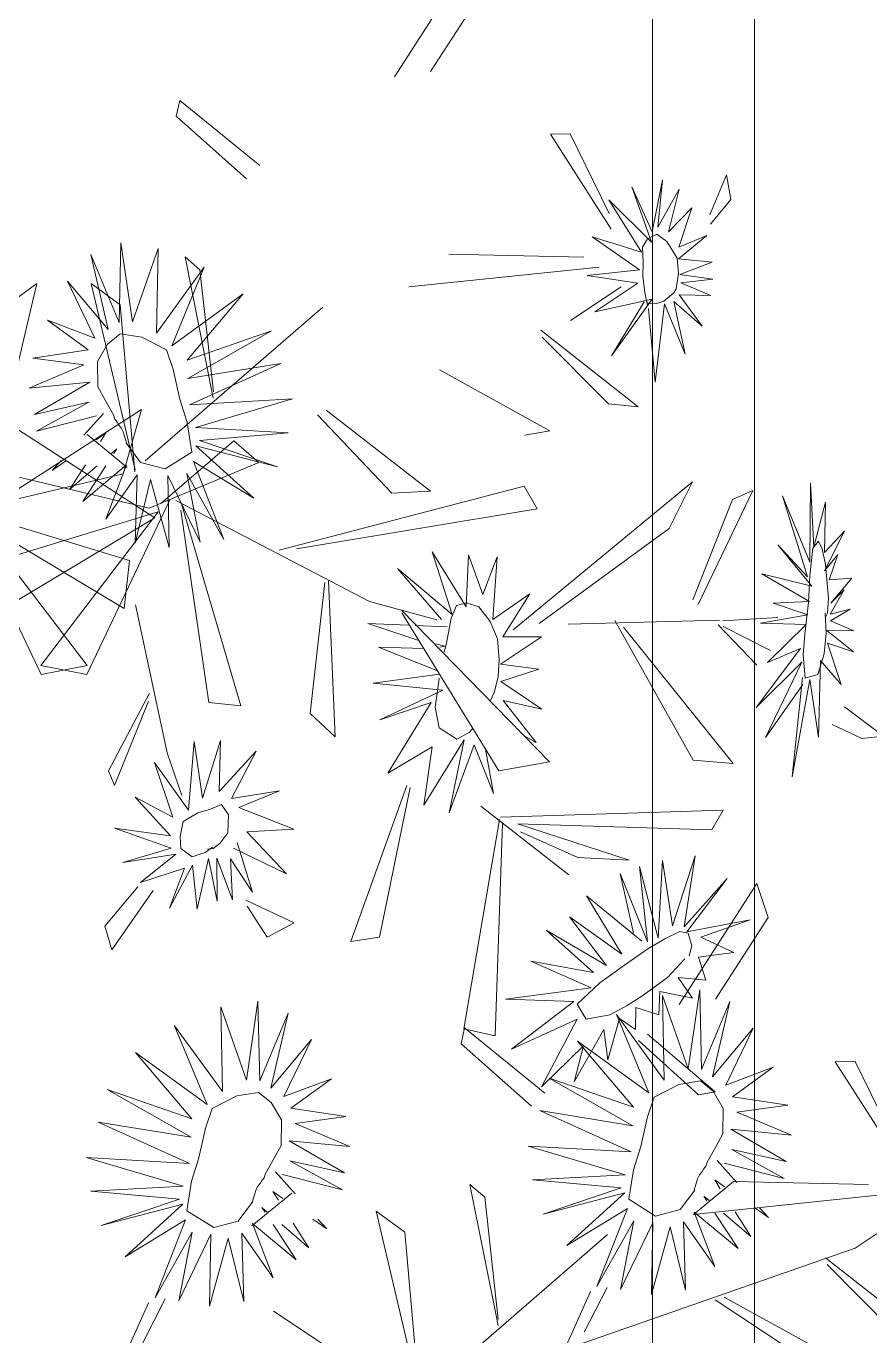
# Model space of a CAD drawing. Header units: inches. Extents: x 15 to 22798, y 21 to 21519.
# Drawn here: x 6892.33 to 6915.28, y 15051.2 to 15086.83 of the extents above; entities that cross this region are included whole.
import ezdxf

# ---------------------------------------------------------------- set-up
doc = ezdxf.new("R2010")
doc.units = ezdxf.units.IN
doc.header["$MEASUREMENT"] = 0
doc.layers.add('ARREDAMENTO', color=8, linetype='Continuous', lineweight=13)

msp = doc.modelspace()

# ---------------------------------------------------------------- linework, layer by layer
at = {"layer": 'ARREDAMENTO', "linetype": 'Continuous'}
for p, q in [((6902.352, 15085.453), (6904.464, 15088.743)), ((6904.771, 15087.816), (6903.332, 15085.6)), ((6896.414, 15084.383), (6896.513, 15084.815)), ((6896.513, 15084.815), (6898.691, 15083.04)), ((6898.328, 15082.681), (6896.414, 15084.383)), ((6907.133, 15083.904), (6906.593, 15083.893)), ((6908.195, 15081.734), (6907.133, 15083.904)), ((6906.593, 15083.893), (6908.249, 15081.307)), ((6909.639, 15082.654), (6909.357, 15081.237)), ((6909.512, 15081.364), (6909.639, 15082.654)), ((6911.379, 15082.788), (6910.931, 15081.703)), ((6911.502, 15082.116), (6911.379, 15082.788)), ((6908.806, 15082.463), (6909.341, 15080.957)), ((6909.357, 15081.237), (6908.806, 15082.463)), ((6910.093, 15082.398), (6909.512, 15081.364)), ((6909.804, 15081.233), (6910.093, 15082.398)), ((6910.947, 15081.444), (6911.502, 15082.116)), ((6908.181, 15082.104), (6909.072, 15080.687)), ((6909.341, 15080.957), (6908.181, 15082.104)), ((6910.442, 15081.894), (6909.804, 15081.233)), ((6910.089, 15080.816), (6910.442, 15081.894)), ((6907.726, 15081.099), (6909.019, 15080.206)), ((6909.072, 15080.687), (6907.726, 15081.099)), ((6909.235, 15081.047), (6909.099, 15080.82)), ((6909.487, 15081.171), (6909.235, 15081.047)), ((6909.757, 15080.977), (6909.487, 15081.171)), ((6910.076, 15080.505), (6910.851, 15081.139)), ((6910.851, 15081.139), (6910.089, 15080.816)), ((6894.912, 15080.942), (6894.862, 15078.774)), ((6895.224, 15078.791), (6894.912, 15080.942)), ((6895.922, 15080.786), (6895.224, 15078.791)), ((6895.875, 15078.484), (6895.922, 15080.786)), ((6909.099, 15080.82), (6909.111, 15080.416)), ((6910.044, 15080.517), (6909.757, 15080.977)), ((6894.092, 15080.62), (6894.564, 15078.575)), ((6894.862, 15078.774), (6894.092, 15080.62)), ((6896.656, 15080.553), (6897.421, 15076.712)), ((6897.058, 15080.205), (6896.656, 15080.553)), ((6907.499, 15080.551), (6903.827, 15080.63)), ((6909.111, 15080.416), (6909.107, 15080.03)), ((6910.072, 15080.111), (6910.044, 15080.517)), ((6910.989, 15080.413), (6910.076, 15080.505)), ((6910.117, 15080.073), (6910.989, 15080.413)), ((6897.178, 15080.273), (6895.875, 15078.484)), ((6896.295, 15078.135), (6897.178, 15080.273)), ((6897.427, 15076.882), (6897.058, 15080.205)), ((6902.738, 15079.736), (6907.922, 15080.277)), ((6909.019, 15080.206), (6907.596, 15080.048)), ((6907.596, 15080.048), (6908.974, 15079.837)), ((6909.107, 15080.03), (6909.159, 15079.584)), ((6910.012, 15079.687), (6910.072, 15080.111)), ((6911.012, 15079.952), (6910.117, 15080.073)), ((6892.624, 15079.831), (6891.429, 15074.76)), ((6891.838, 15079.254), (6892.624, 15079.831)), ((6893.457, 15079.897), (6894.203, 15078.348)), ((6894.564, 15078.575), (6893.457, 15079.897)), ((6894.102, 15079.831), (6895.296, 15074.76)), ((6894.887, 15079.254), (6894.102, 15079.831)), ((6907.139, 15078.82), (6908.513, 15079.739)), ((6908.974, 15079.837), (6907.805, 15079.061)), ((6909.95, 15079.575), (6910.012, 15079.687)), ((6910.143, 15079.85), (6911.012, 15079.952)), ((6910.956, 15079.505), (6910.143, 15079.85)), ((6898.239, 15079.546), (6896.295, 15078.135)), ((6896.711, 15077.745), (6898.239, 15079.546)), ((6907.805, 15079.061), (6909.36, 15079.404)), ((6909.36, 15079.404), (6908.25, 15077.865)), ((6908.25, 15077.865), (6909.139, 15079.33)), ((6909.159, 15079.584), (6909.234, 15079.231)), ((6909.209, 15079.324), (6909.302, 15079.274)), ((6909.302, 15079.274), (6909.491, 15079.285)), ((6909.444, 15077.148), (6909.695, 15079.278)), ((6909.491, 15079.285), (6909.679, 15079.353)), ((6909.679, 15079.353), (6909.95, 15079.575)), ((6909.695, 15079.278), (6910.262, 15077.908)), ((6909.953, 15079.34), (6910.719, 15078.674)), ((6910.262, 15077.908), (6909.953, 15079.34)), ((6910.719, 15078.674), (6910.091, 15079.52)), ((6910.091, 15079.52), (6910.956, 15079.505)), ((6895.292, 15074.702), (6894.887, 15079.254)), ((6900.402, 15079.19), (6895.57, 15075.003)), ((6909.265, 15079.151), (6909.444, 15077.148)), ((6892.913, 15078.834), (6894.016, 15078.029)), ((6894.203, 15078.348), (6892.913, 15078.834)), ((6906.332, 15078.56), (6908.981, 15076.472)), ((6899.009, 15078.539), (6896.711, 15077.745)), ((6896.728, 15077.242), (6899.009, 15078.539)), ((6908.172, 15076.558), (6906.369, 15078.375)), ((6894.016, 15078.029), (6892.519, 15077.801)), ((6893.903, 15077.615), (6892.415, 15076.984)), ((6892.519, 15077.801), (6893.903, 15077.615)), ((6899.26, 15077.655), (6896.728, 15077.242)), ((6896.776, 15076.531), (6899.26, 15077.655)), ((6903.576, 15077.483), (6906.579, 15075.826)), ((6892.415, 15076.984), (6894.063, 15077.147)), ((6894.063, 15077.147), (6892.558, 15076.268)), ((6892.558, 15076.268), (6894.04, 15076.6)), ((6894.04, 15076.6), (6892.616, 15075.809)), ((6899.582, 15076.69), (6896.776, 15076.531)), ((6896.941, 15075.91), (6899.582, 15076.69)), ((6908.981, 15076.472), (6908.172, 15076.558)), ((6890.89, 15073.458), (6895.468, 15076.399)), ((6895.836, 15073.458), (6891.258, 15076.399)), ((6892.616, 15075.809), (6894.244, 15076.229)), ((6893.902, 15075.703), (6894.435, 15076.296)), ((6895.468, 15076.399), (6894.97, 15074.648)), ((6902.281, 15074.125), (6900.262, 15076.257)), ((6900.491, 15076.386), (6903.334, 15074.178)), ((6893.992, 15075.722), (6895.08, 15074.828)), ((6894.234, 15075.579), (6894.505, 15075.768)), ((6894.352, 15075.528), (6894.505, 15075.768)), ((6899.457, 15075.771), (6896.941, 15075.91)), ((6897.049, 15075.555), (6899.457, 15075.771)), ((6906.579, 15075.826), (6905.9, 15075.708)), ((6897.979, 15075.549), (6895.989, 15073.839)), ((6896.95, 15075.418), (6899.172, 15074.84)), ((6898.525, 15073.987), (6896.95, 15075.418)), ((6899.172, 15074.84), (6897.049, 15075.555)), ((6898.662, 15074.962), (6897.979, 15075.549)), ((6893.282, 15075.014), (6893.041, 15074.746)), ((6893.415, 15075.007), (6893.041, 15074.746)), ((6894.658, 15075.205), (6894.801, 15075.328)), ((6894.72, 15075.203), (6894.801, 15075.328)), ((6896.881, 15074.991), (6898.525, 15073.987)), ((6897.708, 15072.868), (6896.881, 15074.991)), ((6894.97, 15074.648), (6891.044, 15073.722)), ((6891.755, 15074.648), (6895.681, 15073.722)), ((6893.95, 15074.898), (6893.525, 15074.232)), ((6894.266, 15074.869), (6893.525, 15074.232)), ((6893.871, 15073.901), (6895.061, 15074.896)), ((6894.499, 15074.865), (6893.871, 15073.901)), ((6895.061, 15074.896), (6894.498, 15073.416)), ((6895.681, 15073.722), (6898.662, 15074.962)), ((6896.703, 15074.66), (6897.708, 15072.868)), ((6897.066, 15072.789), (6896.703, 15074.66)), ((6894.498, 15073.416), (6895.351, 15074.626)), ((6895.351, 15074.626), (6895.298, 15072.769)), ((6895.298, 15072.769), (6895.718, 15074.496)), ((6895.718, 15074.496), (6896.225, 15072.647)), ((6896.19, 15074.603), (6897.066, 15072.789)), ((6896.225, 15072.647), (6896.19, 15074.603)), ((6905.879, 15074.315), (6899.212, 15072.574)), ((6910.453, 15074.437), (6905.577, 15070.41)), ((6906.231, 15073.695), (6905.879, 15074.315)), ((6909.827, 15073.16), (6910.453, 15074.437)), ((6913.671, 15074.397), (6913.65, 15072.249)), ((6913.757, 15072.661), (6913.671, 15074.397)), ((6890.472, 15073.959), (6892.742, 15069.192)), ((6896.253, 15073.959), (6893.983, 15069.192)), ((6901.674, 15071.175), (6896.404, 15073.924)), ((6903.334, 15074.178), (6902.281, 15074.125)), ((6911.546, 15073.957), (6910.468, 15071.226)), ((6910.61, 15071.092), (6912.096, 15074.202)), ((6912.096, 15074.202), (6911.546, 15073.957)), ((6912.907, 15074.049), (6913.581, 15071.847)), ((6913.65, 15072.249), (6912.907, 15074.049)), ((6893.991, 15069.436), (6890.805, 15073.615)), ((6890.805, 15073.615), (6895.145, 15072.293)), ((6895.921, 15073.615), (6891.58, 15072.293)), ((6892.735, 15069.436), (6895.921, 15073.615)), ((6897.303, 15068.43), (6896.536, 15073.661)), ((6896.557, 15073.836), (6898.17, 15068.34)), ((6899.688, 15072.614), (6906.231, 15073.695)), ((6914.078, 15073.885), (6913.757, 15072.661)), ((6914.052, 15072.508), (6914.078, 15073.885)), ((6894.999, 15070.986), (6890.89, 15073.458)), ((6891.726, 15070.986), (6895.836, 15073.458)), ((6906.286, 15070.581), (6909.827, 15073.16)), ((6914.046, 15072.01), (6914.593, 15073.095)), ((6914.593, 15073.095), (6914.052, 15072.508)), ((6903.38, 15072.53), (6903.921, 15070.828)), ((6904.297, 15071.033), (6903.38, 15072.53)), ((6912.782, 15072.724), (6913.707, 15071.599)), ((6913.581, 15071.847), (6912.782, 15072.724)), ((6895.145, 15072.293), (6894.999, 15070.986)), ((6904.364, 15072.445), (6904.297, 15071.033)), ((6904.754, 15071.37), (6904.364, 15072.445)), ((6905.145, 15072.393), (6904.754, 15071.37)), ((6905.029, 15070.686), (6905.145, 15072.393)), ((6914.414, 15072.459), (6914.046, 15072.01)), ((6914.178, 15071.766), (6914.414, 15072.459)), ((6902.43, 15072.079), (6903.63, 15070.686)), ((6903.921, 15070.828), (6902.43, 15072.079)), ((6912.344, 15071.93), (6913.642, 15071.175)), ((6913.707, 15071.599), (6912.344, 15071.93)), ((6914.79, 15071.814), (6914.178, 15071.766)), ((6914.22, 15071.13), (6914.79, 15071.814)), ((6900.061, 15068.128), (6900.455, 15071.698)), ((6900.56, 15071.743), (6900.74, 15067.495)), ((6914.202, 15070.837), (6914.582, 15071.492)), ((6914.582, 15071.492), (6914.22, 15071.13)), ((6896.17, 15067.064), (6895.303, 15071.089)), ((6901.674, 15071.175), (6903.507, 15070.681)), ((6904.311, 15071.14), (6904.041, 15071.066)), ((6904.642, 15071.032), (6904.311, 15071.14)), ((6906.036, 15071.388), (6905.029, 15070.686)), ((6905.3, 15070.218), (6906.036, 15071.388)), ((6913.642, 15071.175), (6912.653, 15071.13)), ((6912.653, 15071.13), (6913.598, 15070.819)), ((6906.564, 15066.819), (6902.542, 15070.938)), ((6902.551, 15070.871), (6905.188, 15066.572)), ((6903.896, 15070.726), (6903.768, 15070.043)), ((6904.041, 15071.066), (6903.896, 15070.726)), ((6904.95, 15070.636), (6904.642, 15071.032)), ((6911.282, 15070.653), (6912.782, 15070.742)), ((6913.598, 15070.819), (6912.304, 15070.585)), ((6914.746, 15070.972), (6914.202, 15070.837)), ((6914.21, 15070.654), (6914.746, 15070.972)), ((6903.016, 15070.112), (6901.624, 15070.582)), ((6902.723, 15070.536), (6901.624, 15070.582)), ((6902.914, 15070.528), (6903.787, 15070.492)), ((6905.15, 15070.161), (6904.95, 15070.636)), ((6911.189, 15070.666), (6907.073, 15070.557)), ((6910.471, 15066.864), (6908.341, 15070.658)), ((6908.581, 15070.475), (6911.563, 15066.767)), ((6912.208, 15069.444), (6911.157, 15070.539)), ((6911.292, 15070.494), (6912.581, 15069.843)), ((6912.304, 15070.585), (6913.545, 15070.55)), ((6913.545, 15070.55), (6912.496, 15069.522)), ((6914.114, 15070.393), (6914.845, 15070.384)), ((6914.833, 15069.804), (6914.114, 15070.393)), ((6914.845, 15070.384), (6914.21, 15070.654)), ((6903.48, 15070.022), (6903.723, 15069.96)), ((6903.707, 15069.798), (6903.768, 15070.043)), ((6905.202, 15069.589), (6905.15, 15070.161)), ((6905.237, 15069.474), (6906.354, 15070.215)), ((6906.354, 15070.215), (6905.3, 15070.218)), ((6914.125, 15070.045), (6914.833, 15069.804)), ((6914.5, 15068.92), (6914.125, 15070.045)), ((6903.148, 15069.897), (6901.914, 15069.939)), ((6903.521, 15069.289), (6901.914, 15069.939)), ((6903.723, 15069.96), (6903.584, 15069.932)), ((6913.398, 15069.902), (6912.186, 15068.293)), ((6912.496, 15069.522), (6913.398, 15069.902)), ((6893.983, 15069.192), (6892.735, 15069.436)), ((6892.742, 15069.192), (6893.991, 15069.436)), ((6905.172, 15069.132), (6905.202, 15069.589)), ((6906.276, 15069.337), (6905.237, 15069.474)), ((6905.243, 15069.001), (6906.276, 15069.337)), ((6912.186, 15068.293), (6913.428, 15069.527)), ((6913.428, 15069.527), (6912.446, 15067.48)), ((6913.883, 15067.485), (6913.943, 15069.57)), ((6913.943, 15069.57), (6914.5, 15068.92)), ((6903.577, 15069.199), (6901.768, 15068.958)), ((6901.768, 15068.958), (6903.669, 15068.767)), ((6903.548, 15068.937), (6903.455, 15068.299)), ((6903.57, 15069.091), (6903.548, 15068.937)), ((6905.064, 15068.703), (6905.172, 15069.132)), ((6906.358, 15068.251), (6905.243, 15069.001)), ((6913.449, 15069.11), (6913.17, 15066.405)), ((6913.17, 15066.405), (6913.65, 15069.059)), ((6913.65, 15069.059), (6913.883, 15067.485)), ((6895.691, 15068.679), (6894.573, 15066.567)), ((6903.669, 15068.767), (6901.954, 15067.956)), ((6904.956, 15068.466), (6905.064, 15068.703)), ((6912.446, 15067.48), (6913.456, 15068.923)), ((6894.739, 15066.173), (6895.66, 15068.47)), ((6898.17, 15068.34), (6897.303, 15068.43)), ((6901.954, 15067.956), (6903.347, 15068.433)), ((6903.347, 15068.433), (6902.17, 15066.509)), ((6903.455, 15068.299), (6903.568, 15067.739)), ((6905.311, 15068.488), (6906.358, 15068.251)), ((6906.201, 15067.34), (6905.311, 15068.488)), ((6914.589, 15068.309), (6915.648, 15067.512)), ((6900.74, 15067.495), (6900.061, 15068.128)), ((6903.568, 15067.739), (6904.044, 15067.429)), ((6904.044, 15067.429), (6904.382, 15067.611)), ((6904.482, 15067.723), (6904.382, 15067.611)), ((6905.877, 15067.522), (6906.201, 15067.34)), ((6915.061, 15067.446), (6914.253, 15067.831)), ((6915.648, 15067.512), (6915.061, 15067.446)), ((6896.748, 15065.501), (6896.9, 15067.371)), ((6896.9, 15067.371), (6897.13, 15065.823)), ((6897.13, 15065.823), (6897.615, 15067.392)), ((6897.615, 15067.392), (6897.581, 15066.005)), ((6902.17, 15066.509), (6903.377, 15067.225)), ((6903.146, 15065.635), (6904.247, 15067.409)), ((6903.377, 15067.225), (6903.146, 15065.635)), ((6904.247, 15067.409), (6903.836, 15065.43)), ((6903.836, 15065.43), (6904.517, 15067.28)), ((6904.517, 15067.28), (6905.049, 15065.952)), ((6904.828, 15067.159), (6905.049, 15065.952)), ((6895.822, 15066.798), (6896.748, 15065.501)), ((6896.325, 15065.311), (6895.822, 15066.798)), ((6896.17, 15067.064), (6896.568, 15065.902)), ((6897.581, 15066.005), (6898.591, 15067.105)), ((6898.591, 15067.105), (6897.916, 15065.821)), ((6905.188, 15066.572), (6906.564, 15066.819)), ((6911.563, 15066.767), (6910.471, 15066.864)), ((6894.573, 15066.567), (6894.739, 15066.173)), ((6901.168, 15061.927), (6902.691, 15066.171)), ((6902.774, 15066.112), (6901.941, 15062.043)), ((6895.297, 15065.854), (6896.325, 15065.311)), ((6896.257, 15064.8), (6895.297, 15065.854)), ((6897.916, 15065.821), (6899.228, 15066.029)), ((6899.228, 15066.029), (6898.115, 15065.571)), ((6898.115, 15065.571), (6899.613, 15064.979)), ((6907.091, 15063.743), (6904.701, 15065.605)), ((6905.231, 15065.306), (6911.291, 15065.504)), ((6911.291, 15065.504), (6910.987, 15064.965)), ((6894.736, 15065.012), (6896.257, 15064.8)), ((6896.281, 15064.464), (6894.736, 15065.012)), ((6905.212, 15065.249), (6904.238, 15059.549)), ((6905.09, 15059.36), (6905.291, 15065.137)), ((6905.698, 15065.129), (6908.731, 15064.143)), ((6910.987, 15064.965), (6905.698, 15065.129)), ((6899.613, 15064.979), (6898.333, 15064.909)), ((6898.333, 15064.909), (6899.417, 15063.769)), ((6907.338, 15064.21), (6905.775, 15064.906)), ((6894.963, 15064.08), (6896.281, 15064.464)), ((6896.4, 15064.302), (6894.963, 15064.08)), ((6895.445, 15063.532), (6896.4, 15064.302)), ((6899.417, 15063.769), (6897.971, 15064.468)), ((6898.071, 15064.624), (6898.49, 15063.272)), ((6896.857, 15064.003), (6896.228, 15062.832)), ((6896.983, 15062.809), (6896.857, 15064.003)), ((6897.294, 15064.186), (6896.983, 15062.809)), ((6897.532, 15063.024), (6897.294, 15064.186)), ((6897.52, 15064.192), (6897.532, 15063.024)), ((6897.942, 15063.063), (6897.52, 15064.192)), ((6897.89, 15064.175), (6897.942, 15063.063)), ((6898.49, 15063.272), (6897.89, 15064.175)), ((6908.731, 15064.143), (6907.338, 15064.21)), ((6909.019, 15063.966), (6909.237, 15061.921)), ((6909.524, 15062.016), (6909.019, 15063.966)), ((6909.64, 15064.131), (6909.524, 15062.016)), ((6909.911, 15062.35), (6909.64, 15064.131)), ((6910.533, 15064.261), (6909.911, 15062.35)), ((6910.232, 15062.329), (6910.533, 15064.261)), ((6896.64, 15063.92), (6895.445, 15063.532)), ((6896.228, 15062.832), (6896.64, 15063.92)), ((6908.492, 15063.773), (6908.851, 15062.15)), ((6909.237, 15061.921), (6908.492, 15063.773)), ((6911.399, 15063.639), (6910.232, 15062.329)), ((6910.302, 15062.19), (6911.399, 15063.639)), ((6894.471, 15062.347), (6895.369, 15063.409)), ((6895.792, 15063.318), (6894.661, 15061.699)), ((6910.099, 15060.214), (6912.211, 15063.504)), ((6912.211, 15063.504), (6912.518, 15062.577)), ((6898.306, 15063.052), (6899.619, 15062.434)), ((6898.89, 15062.045), (6898.344, 15062.885)), ((6907.573, 15063.168), (6908.538, 15061.581)), ((6909.082, 15061.937), (6907.573, 15063.168)), ((6907.115, 15062.597), (6908.116, 15061.276)), ((6908.538, 15061.581), (6907.115, 15062.597)), ((6912.518, 15062.577), (6911.079, 15060.361)), ((6894.661, 15061.699), (6894.471, 15062.347)), ((6899.619, 15062.434), (6898.89, 15062.045)), ((6906.478, 15062.231), (6907.761, 15061.082)), ((6908.116, 15061.276), (6906.478, 15062.231)), ((6910.109, 15062.2), (6909.706, 15061.997)), ((6910.337, 15062.152), (6910.109, 15062.2)), ((6912.028, 15062.511), (6910.302, 15062.19)), ((6910.683, 15062.043), (6912.028, 15062.511)), ((6901.941, 15062.043), (6901.168, 15061.927)), ((6909.706, 15061.997), (6909.238, 15061.726)), ((6910.439, 15061.811), (6910.337, 15062.152)), ((6910.37, 15061.538), (6910.439, 15061.811)), ((6911.577, 15061.627), (6910.683, 15062.043)), ((6909.238, 15061.726), (6908.611, 15061.281)), ((6909.78, 15060.947), (6910.245, 15061.453)), ((6910.62, 15061.497), (6911.577, 15061.627)), ((6910.824, 15060.875), (6910.62, 15061.497)), ((6906.063, 15061.392), (6907.697, 15060.662)), ((6907.761, 15061.082), (6906.063, 15061.392)), ((6908.611, 15061.281), (6907.934, 15060.804)), ((6907.934, 15060.804), (6907.323, 15060.219)), ((6909.107, 15060.453), (6909.78, 15060.947)), ((6910.066, 15060.947), (6910.824, 15060.875)), ((6910.458, 15060.387), (6910.066, 15060.947)), ((6907.697, 15060.662), (6905.374, 15060.353)), ((6908.682, 15060.183), (6909.107, 15060.453)), ((6909.545, 15059.93), (6909.573, 15060.564)), ((6909.573, 15060.564), (6910.458, 15060.387)), ((6909.644, 15060.454), (6910.341, 15058.459)), ((6909.691, 15058.152), (6909.644, 15060.454)), ((6910.341, 15058.459), (6910.654, 15060.611)), ((6910.654, 15060.611), (6910.704, 15058.443)), ((6897.628, 15060.144), (6898.325, 15058.149)), ((6897.675, 15057.842), (6897.628, 15060.144)), ((6898.325, 15058.149), (6898.637, 15060.301)), ((6898.637, 15060.301), (6898.688, 15058.133)), ((6905.374, 15060.353), (6907.232, 15060.291)), ((6907.232, 15060.291), (6905.533, 15058.997)), ((6907.323, 15060.219), (6907.566, 15059.814)), ((6908.205, 15059.929), (6908.682, 15060.183)), ((6908.906, 15059.528), (6908.92, 15060.13)), ((6908.92, 15060.13), (6909.545, 15059.93)), ((6910.704, 15058.443), (6911.474, 15060.289)), ((6911.474, 15060.289), (6911.002, 15058.244)), ((6898.688, 15058.133), (6899.457, 15059.979)), ((6899.457, 15059.979), (6898.985, 15057.934)), ((6905.533, 15058.997), (6907.318, 15059.812)), ((6907.318, 15059.812), (6906.352, 15057.975)), ((6907.566, 15059.814), (6908.205, 15059.929)), ((6908.158, 15058.707), (6908.472, 15059.835)), ((6908.388, 15059.942), (6909.691, 15058.152)), ((6909.271, 15057.804), (6908.388, 15059.942)), ((6908.472, 15059.835), (6908.906, 15059.528)), ((6896.372, 15059.632), (6897.675, 15057.842)), ((6897.254, 15057.494), (6896.372, 15059.632)), ((6904.161, 15059.144), (6904.26, 15059.576)), ((6904.238, 15059.549), (6905.09, 15059.36)), ((6904.26, 15059.576), (6906.438, 15057.801)), ((6907.24, 15058.106), (6908.05, 15059.534)), ((6908.05, 15059.534), (6908.158, 15058.707)), ((6909.23, 15059.408), (6911.074, 15057.834)), ((6911.002, 15058.244), (6912.109, 15059.565)), ((6912.109, 15059.565), (6911.363, 15058.017)), ((6898.985, 15057.934), (6900.093, 15059.255)), ((6900.093, 15059.255), (6899.346, 15057.707)), ((6906.075, 15057.442), (6904.161, 15059.144)), ((6906.352, 15057.975), (6907.493, 15059.083)), ((6907.493, 15059.083), (6907.24, 15058.106)), ((6907.327, 15059.215), (6909.271, 15057.804)), ((6908.855, 15057.414), (6907.327, 15059.215)), ((6910.617, 15057.752), (6908.984, 15059.233)), ((6895.31, 15058.905), (6897.254, 15057.494)), ((6896.838, 15057.104), (6895.31, 15058.905)), ((6914.88, 15058.664), (6914.34, 15058.654)), ((6914.34, 15058.654), (6915.996, 15056.068)), ((6915.942, 15056.495), (6914.88, 15058.664)), ((6911.363, 15058.017), (6912.653, 15058.503)), ((6912.653, 15058.503), (6911.549, 15057.697)), ((6894.54, 15057.898), (6896.838, 15057.104)), ((6896.821, 15056.601), (6894.54, 15057.898)), ((6899.346, 15057.707), (6900.637, 15058.193)), ((6900.637, 15058.193), (6899.533, 15057.387)), ((6906.557, 15058.208), (6908.855, 15057.414)), ((6908.838, 15056.911), (6906.557, 15058.208)), ((6911.074, 15057.834), (6910.617, 15057.752)), ((6911.549, 15057.697), (6913.047, 15057.47)), ((6899.533, 15057.387), (6901.03, 15057.16)), ((6906.306, 15057.324), (6908.838, 15056.911)), ((6908.79, 15056.199), (6906.306, 15057.324)), ((6913.047, 15057.47), (6911.663, 15057.284)), ((6911.663, 15057.284), (6913.151, 15056.653)), ((6896.773, 15055.889), (6894.29, 15057.014)), ((6894.29, 15057.014), (6896.821, 15056.601)), ((6901.03, 15057.16), (6899.646, 15056.974)), ((6899.646, 15056.974), (6901.134, 15056.343)), ((6911.503, 15056.816), (6913.008, 15055.937)), ((6913.151, 15056.653), (6911.503, 15056.816)), ((6899.486, 15056.506), (6900.991, 15055.627)), ((6901.134, 15056.343), (6899.486, 15056.506)), ((6905.984, 15056.358), (6908.79, 15056.199)), ((6908.625, 15055.579), (6905.984, 15056.358)), ((6911.526, 15056.268), (6912.95, 15055.478)), ((6913.008, 15055.937), (6911.526, 15056.268)), ((6893.967, 15056.048), (6896.773, 15055.889)), ((6896.608, 15055.269), (6893.967, 15056.048)), ((6899.509, 15055.958), (6900.934, 15055.168)), ((6900.991, 15055.627), (6899.509, 15055.958)), ((6911.664, 15055.372), (6911.131, 15055.965)), ((6912.95, 15055.478), (6911.322, 15055.897)), ((6899.648, 15055.062), (6899.114, 15055.655)), ((6900.934, 15055.168), (6899.306, 15055.587)), ((6906.109, 15055.44), (6908.625, 15055.579)), ((6908.517, 15055.224), (6906.109, 15055.44)), ((6911.574, 15055.391), (6910.486, 15054.496)), ((6911.214, 15055.197), (6911.061, 15055.437)), ((6911.332, 15055.247), (6911.061, 15055.437)), ((6915.246, 15055.311), (6911.574, 15055.391)), ((6894.093, 15055.13), (6896.608, 15055.269)), ((6896.501, 15054.914), (6894.093, 15055.13)), ((6899.558, 15055.081), (6898.469, 15054.186)), ((6899.197, 15054.887), (6899.044, 15055.127)), ((6899.316, 15054.937), (6899.044, 15055.127)), ((6904.805, 15054.966), (6904.403, 15055.314)), ((6904.403, 15055.314), (6905.168, 15051.473)), ((6906.394, 15054.509), (6908.517, 15055.224)), ((6908.616, 15055.087), (6906.394, 15054.509)), ((6907.041, 15053.655), (6908.616, 15055.087)), ((6910.486, 15054.496), (6915.669, 15055.038)), ((6894.377, 15054.199), (6896.501, 15054.914)), ((6896.599, 15054.777), (6894.377, 15054.199)), ((6895.025, 15053.345), (6896.599, 15054.777)), ((6898.83, 15054.562), (6898.748, 15054.687)), ((6898.891, 15054.564), (6898.748, 15054.687)), ((6905.174, 15051.643), (6904.805, 15054.966)), ((6910.846, 15054.871), (6910.765, 15054.997)), ((6910.908, 15054.874), (6910.765, 15054.997)), ((6912.151, 15054.676), (6912.525, 15054.414)), ((6912.284, 15054.682), (6912.525, 15054.414)), ((6896.668, 15054.35), (6895.025, 15053.345)), ((6895.841, 15052.227), (6896.668, 15054.35)), ((6900.134, 15054.366), (6900.509, 15054.104)), ((6900.268, 15054.372), (6900.509, 15054.104)), ((6901.849, 15054.592), (6903.043, 15049.521)), ((6902.634, 15054.015), (6901.849, 15054.592)), ((6908.685, 15054.659), (6907.041, 15053.655)), ((6907.857, 15052.537), (6908.685, 15054.659)), ((6908.863, 15054.329), (6907.857, 15052.537)), ((6908.499, 15052.458), (6908.863, 15054.329)), ((6910.505, 15054.565), (6911.068, 15053.085)), ((6911.695, 15053.57), (6910.505, 15054.565)), ((6911.067, 15054.533), (6911.695, 15053.57)), ((6911.3, 15054.537), (6912.041, 15053.901)), ((6911.616, 15054.566), (6912.041, 15053.901)), ((6914.886, 15053.58), (6916.261, 15054.5)), ((6896.846, 15054.019), (6895.841, 15052.227)), ((6896.483, 15052.148), (6896.846, 15054.019)), ((6897.359, 15053.962), (6896.483, 15052.148)), ((6897.324, 15052.006), (6897.359, 15053.962)), ((6898.198, 15053.985), (6898.251, 15052.128)), ((6899.051, 15052.775), (6898.198, 15053.985)), ((6898.489, 15054.255), (6899.051, 15052.775)), ((6899.679, 15053.26), (6898.489, 15054.255)), ((6899.05, 15054.223), (6899.679, 15053.26)), ((6899.283, 15054.227), (6900.025, 15053.591)), ((6899.6, 15054.257), (6900.025, 15053.591)), ((6903.039, 15049.463), (6902.634, 15054.015)), ((6909.376, 15054.272), (6908.499, 15052.458)), ((6909.341, 15052.316), (6909.376, 15054.272)), ((6909.848, 15054.165), (6909.341, 15052.316)), ((6910.268, 15052.438), (6909.848, 15054.165)), ((6910.215, 15054.295), (6910.268, 15052.438)), ((6911.068, 15053.085), (6910.215, 15054.295)), ((6897.831, 15053.855), (6897.324, 15052.006)), ((6898.251, 15052.128), (6897.831, 15053.855)), ((6908.149, 15053.951), (6903.317, 15049.764)), ((6914.886, 15053.58), (6903.023, 15049.446)), ((6914.079, 15053.32), (6916.728, 15051.233)), ((6915.919, 15051.319), (6914.116, 15053.136)), ((6895.497, 15050.987), (6896.115, 15052.2)), ((6907.027, 15050.942), (6907.68, 15052.404)), ((6907.514, 15051.297), (6908.132, 15052.509)), ((6911.323, 15052.244), (6914.326, 15050.587)), ((6895.011, 15050.632), (6895.663, 15052.094)), ((6901.63, 15050.159), (6899.061, 15051.866)), ((6913.647, 15050.469), (6911.077, 15052.175))]:
    msp.add_line(p, q, dxfattribs=at)
at = {"layer": 'ARREDAMENTO', "elevation": -27.277}
for points in [[(6879.805, 15019.664), (6879.805, 15158.248), (6912.141, 15158.248), (6912.141, 15019.664)], [(6882.576, 15022.436), (6882.576, 15155.476), (6909.369, 15155.476), (6909.369, 15022.436)]]:
    msp.add_lwpolyline(points, close=True, dxfattribs=at)
at = {"layer": 'ARREDAMENTO', "linetype": 'Continuous'}
for points in [[(6894.709, 15076.255), (6894.473, 15076.67), (6894.284, 15077.019), (6894.274, 15077.712), (6894.549, 15078.184), (6894.894, 15078.462), (6895.482, 15078.369), (6896.155, 15078.023), (6896.336, 15077.491), (6896.517, 15076.681), (6896.717, 15076.047), (6896.844, 15075.242), (6896.115, 15074.786), (6895.445, 15074.96), (6895.049, 15075.492)], [(6894.709, 15076.255), (6894.743, 15076.139), (6894.808, 15076.061), (6894.852, 15075.98), (6894.919, 15075.903), (6894.973, 15075.795), (6895.018, 15075.648), (6895.06, 15075.495), (6895.049, 15075.492)], [(6914.07, 15070.73), (6914.129, 15070.86), (6914.155, 15071.265), (6914.121, 15071.666), (6914.075, 15072.181), (6913.985, 15072.609), (6913.888, 15072.816), (6913.733, 15072.628), (6913.648, 15071.872), (6913.613, 15071.151), (6913.514, 15070.292), (6913.47, 15069.728), (6913.518, 15069.096), (6913.87, 15069.194), (6914.038, 15069.753), (6914.092, 15070.317), (6914.065, 15070.869)], [(6897.27, 15064.44), (6897.417, 15064.458), (6897.603, 15064.596), (6897.821, 15064.884), (6897.838, 15065.375), (6897.648, 15065.654), (6897.347, 15065.53), (6897.004, 15065.428), (6896.607, 15065.189), (6896.524, 15064.779), (6896.543, 15064.461), (6896.846, 15064.227), (6897.198, 15064.352), (6897.398, 15064.489)], [(6910.856, 15055.924), (6911.093, 15056.339), (6911.282, 15056.688), (6911.292, 15057.381), (6911.017, 15057.853), (6910.672, 15058.131), (6910.084, 15058.038), (6909.411, 15057.691), (6909.23, 15057.159), (6909.049, 15056.35), (6908.849, 15055.715), (6908.722, 15054.91), (6909.451, 15054.455), (6910.121, 15054.629), (6910.517, 15055.161)], [(6898.84, 15055.614), (6899.076, 15056.029), (6899.265, 15056.378), (6899.276, 15057.071), (6899, 15057.543), (6898.656, 15057.821), (6898.067, 15057.728), (6897.394, 15057.381), (6897.213, 15056.849), (6897.032, 15056.04), (6896.832, 15055.405), (6896.705, 15054.6), (6897.434, 15054.145), (6898.104, 15054.319), (6898.501, 15054.851)], [(6910.856, 15055.924), (6910.823, 15055.808), (6910.758, 15055.729), (6910.713, 15055.649), (6910.647, 15055.572), (6910.593, 15055.464), (6910.548, 15055.316), (6910.506, 15055.164), (6910.517, 15055.161)], [(6898.84, 15055.614), (6898.807, 15055.498), (6898.741, 15055.419), (6898.697, 15055.339), (6898.63, 15055.262), (6898.577, 15055.154), (6898.532, 15055.006), (6898.489, 15054.854), (6898.501, 15054.851)]]:
    msp.add_lwpolyline(points, dxfattribs=at)

doc.saveas('drawing.dxf')
